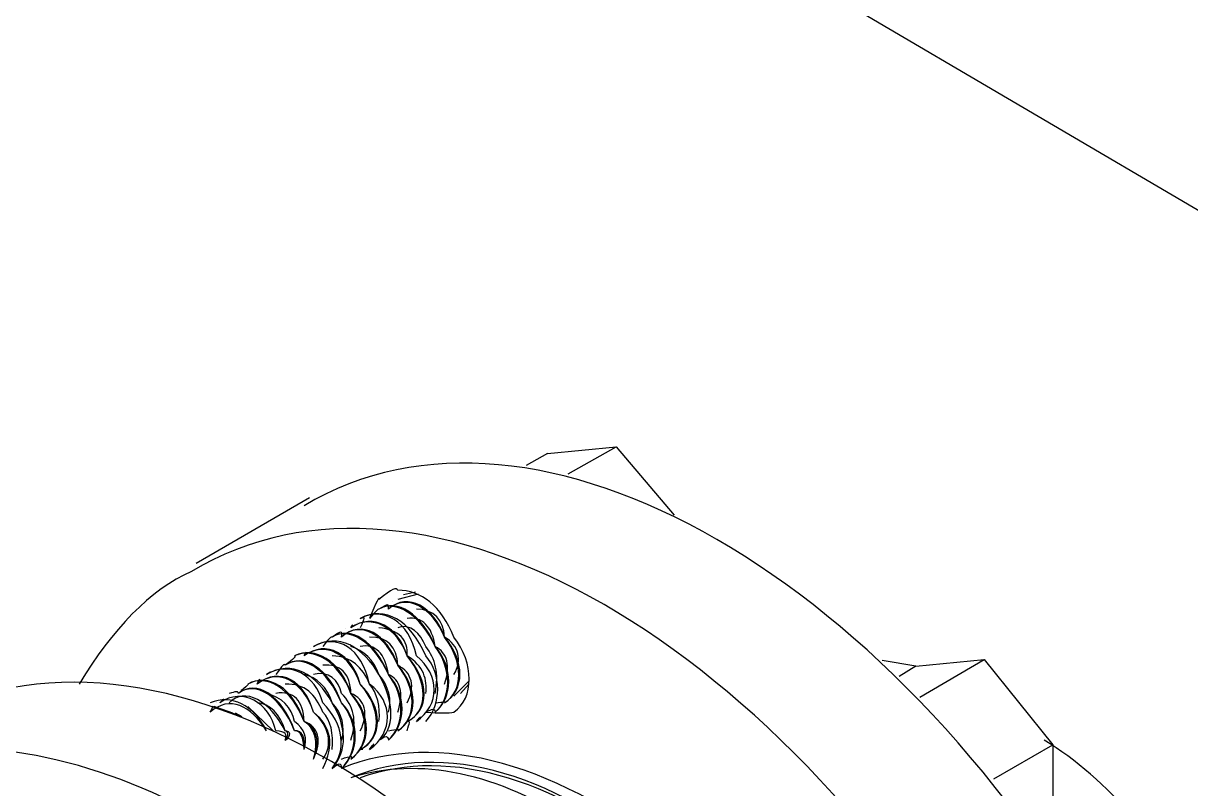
# Model space of a CAD drawing. Header units: inches. Extents: x 0.3 to 33.8, y 15.5 to 37.1.
# Drawn here: x 27.623 to 28.266, y 26.135 to 26.556 of the extents above; entities that cross this region are included whole.
import ezdxf

# ---------------------------------------------------------------- set-up
doc = ezdxf.new("R2010")
doc.units = ezdxf.units.IN
doc.header["$MEASUREMENT"] = 0

# ---------------------------------------------------------------- blocks, each defined once
blk = doc.blocks.new('60298_1')
at = {"color": 21, "transparency": 33554687}
blk.add_lwpolyline([(27.45535, 26.35695), (27.55966, 26.87026), (31.34235, 24.65074), (31.52258, 24.65074)], dxfattribs=at)
at = {"transparency": 33554687}
for points in [[(27.91185, 26.31925), (27.89998, 26.31253)], [(27.91185, 26.31925), (27.94955, 26.32287)], [(27.92322, 26.30789), (27.94955, 26.32287)], [(27.94955, 26.32287), (27.98157, 26.28517)], [(27.7182, 26.25883), (27.78069, 26.29498)], [(27.84059, 26.24179), (27.82923, 26.23869)], [(27.83904, 26.24282), (27.83233, 26.24127)], [(27.83233, 26.24127), (27.83233, 26.24127)], [(27.83697, 26.24385), (27.83697, 26.24385)], [(27.81993, 26.23404), (27.81993, 26.23404)], [(27.82613, 26.23766), (27.82613, 26.23766)], [(27.81322, 26.23043), (27.81322, 26.23043)], [(27.80031, 26.22268), (27.80031, 26.22268)], [(27.80702, 26.2263), (27.80702, 26.2263)], [(27.7874, 26.21545), (27.7874, 26.21545)], [(27.79411, 26.21907), (27.79411, 26.21907)], [(27.77449, 26.20771), (27.77449, 26.20771)], [(27.7812, 26.21184), (27.7812, 26.21184)], [(27.76829, 26.20409), (27.76829, 26.20409)], [(28.1148, 26.20203), (28.09621, 26.20512)], [(28.1148, 26.20203), (28.10551, 26.19635)], [(28.1148, 26.20203), (28.1525, 26.20564)], [(28.11687, 26.18499), (28.1525, 26.20564)], [(28.1525, 26.20564), (28.1902, 26.15865)], [(27.75538, 26.19686), (27.75538, 26.19686)], [(27.76158, 26.20048), (27.76158, 26.20048)], [(27.74247, 26.18911), (27.74247, 26.18911)], [(27.74867, 26.19325), (27.74867, 26.19325)], [(27.86021, 26.1855), (27.86847, 26.19376)], [(27.86383, 26.18705), (27.86847, 26.19221)], [(27.86641, 26.18911), (27.86641, 26.18911)], [(27.72956, 26.18189), (27.72956, 26.18189)], [(27.73627, 26.1855), (27.73627, 26.1855)], [(27.85763, 26.18343), (27.85763, 26.18343)], [(27.86383, 26.18705), (27.86383, 26.18705)], [(27.74195, 26.17466), (27.72801, 26.17982)], [(27.73834, 26.1762), (27.72956, 26.1793)], [(27.7435, 26.17414), (27.73989, 26.1762)], [(27.76055, 26.16639), (27.7466, 26.17982)], [(27.84472, 26.1762), (27.84472, 26.1762)], [(27.85092, 26.17982), (27.85092, 26.17982)], [(27.83801, 26.17208), (27.83801, 26.17208)], [(27.8251, 26.16484), (27.8251, 26.16484)], [(27.83181, 26.16846), (27.83181, 26.16846)], [(27.81219, 26.15761), (27.81219, 26.15761)], [(27.8189, 26.16123), (27.8189, 26.16123)], [(28.15766, 26.14006), (28.1902, 26.15865)], [(28.1902, 26.15865), (28.1902, 26.10855)], [(27.79928, 26.14987), (27.79928, 26.14987)], [(27.80599, 26.15348), (27.80599, 26.15348)]]:
    blk.add_lwpolyline(points, dxfattribs=at)
for points, knots in [([(28.29916, 25.87204), (28.28434, 25.92964), (28.26087, 25.98375), (28.22686, 26.03213), (28.10686, 26.2505), (27.90513, 26.36697), (27.77759, 26.29033)], [0, 0, 0, 0, 1, 1, 1, 2, 2, 2, 2]), ([(28.0771, 25.45375), (28.11371, 25.45693), (28.14353, 25.46404), (28.16489, 25.47441), (28.29357, 25.55067), (28.29357, 25.78361), (28.16489, 25.99598), (28.04473, 26.21463), (27.843, 26.3311), (27.71562, 26.25418), (27.69295, 26.24446), (27.67188, 26.2222), (27.65365, 26.19221)], [0, 0, 0, 0, 1, 1, 1, 2, 2, 2, 3, 3, 3, 4, 4, 4, 4]), ([(27.82923, 26.24385), (27.82888, 26.24546), (27.82595, 26.2449), (27.8189, 26.23869), (27.81968, 26.24128), (27.81712, 26.23712), (27.81373, 26.22836)], [0, 0, 0, 0, 1, 1, 1, 2, 2, 2, 2]), ([(27.84472, 26.17672), (27.85235, 26.1761), (27.85723, 26.17624), (27.86021, 26.17672), (27.8714, 26.18442), (27.8714, 26.20384), (27.86021, 26.21804), (27.85344, 26.23495), (27.84202, 26.24416), (27.82923, 26.24385)], [0, 0, 0, 0, 1, 1, 1, 2, 2, 2, 3, 3, 3, 3]), ([(27.84472, 26.17672), (27.84847, 26.17861), (27.84949, 26.179), (27.84988, 26.17672), (27.85908, 26.18453), (27.85908, 26.20071), (27.84988, 26.21287), (27.8418, 26.23065), (27.82779, 26.23873), (27.8189, 26.23353), (27.8182, 26.2332), (27.81735, 26.23251), (27.81373, 26.22836)], [0, 0, 0, 0, 1, 1, 1, 2, 2, 2, 3, 3, 3, 4, 4, 4, 4]), ([(27.84988, 26.18189), (27.8549, 26.18232), (27.85593, 26.18272), (27.85505, 26.18189), (27.86551, 26.18825), (27.86551, 26.20443), (27.85505, 26.21804), (27.84823, 26.23436), (27.83422, 26.24245), (27.82406, 26.23353), (27.82464, 26.23691), (27.82378, 26.23622), (27.8189, 26.23353)], [0, 0, 0, 0, 1, 1, 1, 2, 2, 2, 3, 3, 3, 4, 4, 4, 4]), ([(27.84988, 26.17672), (27.85988, 26.185), (27.85988, 26.20118), (27.84988, 26.21287), (27.8426, 26.23111), (27.82859, 26.2392), (27.8189, 26.23353)], [0, 0, 0, 0, 1, 1, 1, 2, 2, 2, 2]), ([(27.85505, 26.18189), (27.86632, 26.18872), (27.86632, 26.20489), (27.85505, 26.21804), (27.84904, 26.23482), (27.83503, 26.24291), (27.82406, 26.23353)], [0, 0, 0, 0, 1, 1, 1, 2, 2, 2, 2]), ([(27.86021, 26.19738), (27.86491, 26.20559), (27.86295, 26.21341), (27.85505, 26.21804), (27.85472, 26.22765), (27.84893, 26.23325), (27.83956, 26.23353)], [0, 0, 0, 0, 1, 1, 1, 2, 2, 2, 2]), ([(27.83439, 26.17156), (27.84701, 26.17757), (27.84701, 26.19374), (27.83439, 26.20771), (27.82973, 26.22367), (27.81572, 26.23176), (27.80341, 26.2232)], [0, 0, 0, 0, 1, 1, 1, 2, 2, 2, 2]), ([(27.84472, 26.17156), (27.85345, 26.18128), (27.85345, 26.19746), (27.84472, 26.20771), (27.83617, 26.22739), (27.82216, 26.23548), (27.80857, 26.22836)], [0, 0, 0, 0, 1, 1, 1, 2, 2, 2, 2]), ([(27.83956, 26.17156), (27.84203, 26.17489), (27.84306, 26.17529), (27.83956, 26.17156), (27.85264, 26.18082), (27.85264, 26.19699), (27.83956, 26.20771), (27.83536, 26.22693), (27.82135, 26.23502), (27.80857, 26.22836), (27.81177, 26.22948), (27.81091, 26.22879), (27.80857, 26.2232)], [0, 0, 0, 0, 1, 1, 1, 2, 2, 2, 3, 3, 3, 4, 4, 4, 4]), ([(27.85505, 26.19221), (27.85847, 26.20187), (27.85651, 26.20969), (27.84988, 26.21287), (27.84829, 26.22393), (27.8425, 26.22953), (27.83439, 26.22836)], [0, 0, 0, 0, 1, 1, 1, 2, 2, 2, 2]), ([(27.82406, 26.16639), (27.82916, 26.16746), (27.83018, 26.16785), (27.82923, 26.16639), (27.83977, 26.17339), (27.83977, 26.18956), (27.82923, 26.20254), (27.82249, 26.2195), (27.80848, 26.22758), (27.79824, 26.21804), (27.7989, 26.22205), (27.79804, 26.22136), (27.79308, 26.21804)], [0, 0, 0, 0, 1, 1, 1, 2, 2, 2, 3, 3, 3, 4, 4, 4, 4]), ([(27.82406, 26.16123), (27.83414, 26.17013), (27.83414, 26.18631), (27.82406, 26.19738), (27.81686, 26.21624), (27.80284, 26.22433), (27.79308, 26.21804)], [0, 0, 0, 0, 1, 1, 1, 2, 2, 2, 2]), ([(27.82923, 26.16639), (27.84058, 26.17385), (27.84058, 26.19003), (27.82923, 26.20254), (27.82329, 26.21996), (27.80928, 26.22805), (27.79824, 26.21804)], [0, 0, 0, 0, 1, 1, 1, 2, 2, 2, 2]), ([(27.83439, 26.16639), (27.8356, 26.17117), (27.83662, 26.17157), (27.83439, 26.17156), (27.84621, 26.1771), (27.84621, 26.19328), (27.83439, 26.20771), (27.82892, 26.22321), (27.81492, 26.2313), (27.80341, 26.2232), (27.80533, 26.22576), (27.80447, 26.22507), (27.80341, 26.2232)], [0, 0, 0, 0, 1, 1, 1, 2, 2, 2, 3, 3, 3, 4, 4, 4, 4]), ([(27.84472, 26.18705), (27.84559, 26.19444), (27.84364, 26.20226), (27.83439, 26.20771), (27.83541, 26.2165), (27.82962, 26.2221), (27.8189, 26.2232)], [0, 0, 0, 0, 1, 1, 1, 2, 2, 2, 2]), ([(27.84988, 26.18705), (27.85203, 26.19816), (27.85007, 26.20598), (27.84472, 26.21287), (27.84185, 26.22021), (27.83606, 26.22582), (27.82923, 26.2232)], [0, 0, 0, 0, 1, 1, 1, 2, 2, 2, 2]), ([(27.8189, 26.16123), (27.8277, 26.16642), (27.8277, 26.18259), (27.8189, 26.19738), (27.81042, 26.21252), (27.79641, 26.22061), (27.78275, 26.21287)], [0, 0, 0, 0, 1, 1, 1, 2, 2, 2, 2]), ([(27.81373, 26.15607), (27.81628, 26.16003), (27.81731, 26.16042), (27.81373, 26.15607), (27.8269, 26.16595), (27.8269, 26.18213), (27.81373, 26.19221), (27.80962, 26.21206), (27.79561, 26.22015), (27.78275, 26.21287), (27.78602, 26.21462), (27.78516, 26.21393), (27.78275, 26.21287)], [0, 0, 0, 0, 1, 1, 1, 2, 2, 2, 3, 3, 3, 4, 4, 4, 4]), ([(27.8189, 26.16123), (27.82272, 26.16374), (27.82375, 26.16414), (27.82406, 26.16123), (27.83333, 26.16967), (27.83333, 26.18585), (27.82406, 26.19738), (27.81605, 26.21578), (27.80204, 26.22387), (27.79308, 26.21804), (27.79246, 26.21833), (27.7916, 26.21764), (27.78791, 26.21287)], [0, 0, 0, 0, 1, 1, 1, 2, 2, 2, 3, 3, 3, 4, 4, 4, 4]), ([(27.83439, 26.18189), (27.83916, 26.19072), (27.8372, 26.19854), (27.82923, 26.20254), (27.82898, 26.21278), (27.82318, 26.21838), (27.81373, 26.21804)], [0, 0, 0, 0, 1, 1, 1, 2, 2, 2, 2]), ([(27.79824, 26.1509), (27.80341, 26.15259), (27.80444, 26.15299), (27.80341, 26.1509), (27.81402, 26.15852), (27.81402, 26.1747), (27.80341, 26.18705), (27.79674, 26.20463), (27.78273, 26.21272), (27.77242, 26.20771), (27.77315, 26.20718), (27.77229, 26.20649), (27.76726, 26.20254)], [0, 0, 0, 0, 1, 1, 1, 2, 2, 2, 3, 3, 3, 4, 4, 4, 4]), ([(27.80341, 26.1509), (27.81483, 26.15899), (27.81483, 26.17516), (27.80341, 26.18705), (27.79755, 26.20509), (27.78354, 26.21318), (27.77242, 26.20771)], [0, 0, 0, 0, 1, 1, 1, 2, 2, 2, 2]), ([(27.80857, 26.15607), (27.82126, 26.1627), (27.82126, 26.17888), (27.80857, 26.19221), (27.80398, 26.20881), (27.78997, 26.2169), (27.77759, 26.20771)], [0, 0, 0, 0, 1, 1, 1, 2, 2, 2, 2]), ([(27.80857, 26.15607), (27.80985, 26.15631), (27.81088, 26.1567), (27.80857, 26.15607), (27.82046, 26.16224), (27.82046, 26.17841), (27.80857, 26.19221), (27.80318, 26.20835), (27.78917, 26.21644), (27.77759, 26.20771), (27.77958, 26.2109), (27.77873, 26.21021), (27.77759, 26.20771)], [0, 0, 0, 0, 1, 1, 1, 2, 2, 2, 3, 3, 3, 4, 4, 4, 4]), ([(27.8189, 26.17156), (27.81985, 26.17957), (27.81789, 26.1874), (27.81373, 26.19221), (27.80967, 26.20163), (27.80388, 26.20724), (27.79308, 26.20771)], [0, 0, 0, 0, 1, 1, 1, 2, 2, 2, 2]), ([(27.82406, 26.17672), (27.82628, 26.18329), (27.82433, 26.19111), (27.8189, 26.19738), (27.81611, 26.20535), (27.81031, 26.21095), (27.80341, 26.21287)], [0, 0, 0, 0, 1, 1, 1, 2, 2, 2, 2]), ([(27.82923, 26.17672), (27.83272, 26.18701), (27.83076, 26.19483), (27.82406, 26.19738), (27.82255, 26.20907), (27.81675, 26.21467), (27.80857, 26.21287)], [0, 0, 0, 0, 1, 1, 1, 2, 2, 2, 2]), ([(27.79308, 26.14574), (27.80194, 26.15529), (27.80086, 26.16962), (27.79308, 26.18189), (27.78467, 26.19766), (27.77066, 26.20575), (27.75693, 26.19738)], [0, 0, 0, 0, 1, 1, 1, 2, 2, 2, 2]), ([(27.79308, 26.14574), (27.79698, 26.14888), (27.79801, 26.14928), (27.79824, 26.14574), (27.80759, 26.15481), (27.80759, 26.17098), (27.79824, 26.18189), (27.79031, 26.20092), (27.7763, 26.209), (27.76726, 26.20254), (27.76671, 26.20347), (27.76586, 26.20278), (27.76209, 26.19738)], [0, 0, 0, 0, 1, 1, 1, 2, 2, 2, 3, 3, 3, 4, 4, 4, 4]), ([(27.79824, 26.14574), (27.80839, 26.15527), (27.80839, 26.17145), (27.79824, 26.18189), (27.79111, 26.20138), (27.7771, 26.20946), (27.76726, 26.20254)], [0, 0, 0, 0, 1, 1, 1, 2, 2, 2, 2]), ([(27.80857, 26.16639), (27.81341, 26.17586), (27.81145, 26.18368), (27.80341, 26.18705), (27.80323, 26.19792), (27.79744, 26.20352), (27.78791, 26.20254)], [0, 0, 0, 0, 1, 1, 1, 2, 2, 2, 2]), ([(27.78791, 26.1509), (27.79377, 26.15856), (27.79156, 26.16902), (27.78275, 26.17672), (27.77743, 26.19348), (27.76342, 26.20157), (27.75177, 26.19221), (27.75384, 26.19604), (27.75298, 26.19534), (27.75177, 26.19221)], [0, 0, 0, 0, 1, 1, 1, 2, 2, 2, 3, 3, 3, 3]), ([(27.78791, 26.14574), (27.79472, 26.15826), (27.79257, 26.16912), (27.78275, 26.17672), (27.77824, 26.19394), (27.76423, 26.20203), (27.75177, 26.19221)], [0, 0, 0, 0, 1, 1, 1, 2, 2, 2, 2]), ([(27.79308, 26.14574), (27.80109, 26.15573), (27.7998, 26.1696), (27.78791, 26.18189), (27.78387, 26.1972), (27.76986, 26.20529), (27.75693, 26.19738), (27.76028, 26.19975), (27.75942, 26.19906), (27.75693, 26.19738)], [0, 0, 0, 0, 1, 1, 1, 2, 2, 2, 3, 3, 3, 3]), ([(27.79824, 26.16123), (27.80054, 26.16843), (27.79858, 26.17624), (27.79308, 26.18189), (27.79036, 26.19049), (27.78457, 26.19609), (27.77759, 26.19738)], [0, 0, 0, 0, 1, 1, 1, 2, 2, 2, 2]), ([(27.80341, 26.16123), (27.80698, 26.17214), (27.80502, 26.17996), (27.79824, 26.18705), (27.7968, 26.1942), (27.791, 26.1998), (27.78275, 26.19738)], [0, 0, 0, 0, 1, 1, 1, 2, 2, 2, 2]), ([(28.01513, 25.39178), (28.14313, 25.46381), (28.14313, 25.69675), (28.01513, 25.90819), (27.89428, 26.12777), (27.69255, 26.24424), (27.56586, 26.17156)], [0, 0, 0, 0, 1, 1, 1, 2, 2, 2, 2]), ([(27.77759, 26.15607), (27.77737, 26.1626), (27.77558, 26.16697), (27.77242, 26.16639), (27.76456, 26.18605), (27.75055, 26.19414), (27.74144, 26.18705), (27.74096, 26.1886), (27.74011, 26.18791), (27.73627, 26.18705)], [0, 0, 0, 0, 1, 1, 1, 2, 2, 2, 3, 3, 3, 3]), ([(27.78275, 26.1509), (27.78583, 26.16071), (27.78353, 26.16805), (27.77759, 26.17156), (27.771, 26.18977), (27.75699, 26.19786), (27.7466, 26.19221), (27.7474, 26.19232), (27.74654, 26.19163), (27.74144, 26.18705)], [0, 0, 0, 0, 1, 1, 1, 2, 2, 2, 3, 3, 3, 3]), ([(27.77759, 26.15607), (27.77846, 26.16237), (27.77657, 26.1671), (27.77242, 26.16639), (27.76537, 26.18651), (27.75136, 26.1946), (27.74144, 26.18705)], [0, 0, 0, 0, 1, 1, 1, 2, 2, 2, 2]), ([(27.78275, 26.1509), (27.78685, 26.16046), (27.78453, 26.16819), (27.77759, 26.17156), (27.7718, 26.19023), (27.75779, 26.19832), (27.7466, 26.19221)], [0, 0, 0, 0, 1, 1, 1, 2, 2, 2, 2]), ([(27.79308, 26.15607), (27.7941, 26.16471), (27.79214, 26.17253), (27.78791, 26.17672), (27.78393, 26.18677), (27.77813, 26.19237), (27.76726, 26.19221)], [0, 0, 0, 0, 1, 1, 1, 2, 2, 2, 2]), ([(27.76726, 26.16123), (27.76831, 26.16455), (27.76757, 26.16597), (27.76209, 26.16639), (27.75812, 26.18233), (27.74411, 26.19042), (27.73111, 26.18189), (27.73453, 26.18489), (27.73367, 26.18419), (27.73111, 26.18189)], [0, 0, 0, 0, 1, 1, 1, 2, 2, 2, 3, 3, 3, 3]), ([(27.76726, 26.16123), (27.76948, 26.16429), (27.76858, 26.16609), (27.76726, 26.16639), (27.75893, 26.1828), (27.74492, 26.19089), (27.73627, 26.18189)], [0, 0, 0, 0, 1, 1, 1, 2, 2, 2, 2]), ([(27.76726, 26.16123), (27.77109, 26.16397), (27.77, 26.16628), (27.76726, 26.16639), (27.76462, 26.17562), (27.75882, 26.18122), (27.75177, 26.18189)], [0, 0, 0, 0, 1, 1, 1, 2, 2, 2, 2]), ([(27.77759, 26.15607), (27.77979, 26.16215), (27.77796, 26.16738), (27.77242, 26.17156), (27.77105, 26.17934), (27.76526, 26.18494), (27.75693, 26.18705)], [0, 0, 0, 0, 1, 1, 1, 2, 2, 2, 2]), ([(27.78275, 26.1509), (27.78767, 26.16099), (27.78571, 26.16881), (27.77759, 26.17156), (27.77749, 26.18305), (27.77169, 26.18866), (27.76209, 26.18705)], [0, 0, 0, 0, 1, 1, 1, 2, 2, 2, 2]), ([(27.75693, 26.16639), (27.74826, 26.18058), (27.73652, 26.18604), (27.72595, 26.17672), (27.72835, 26.18132), (27.72771, 26.18085), (27.72595, 26.17672)], [0, 0, 0, 0, 1, 1, 1, 2, 2, 2, 2]), ([(27.83439, 25.33498), (27.88193, 25.33052), (27.92283, 25.33662), (27.95316, 25.35563), (28.081, 25.42794), (28.081, 25.66088), (27.95316, 25.87204), (27.86545, 26.03421), (27.72841, 26.14481), (27.60717, 26.15607)], [0, 0, 0, 0, 1, 1, 1, 2, 2, 2, 3, 3, 3, 3]), ([(28.31981, 25.92885), (28.31738, 25.97191), (28.30121, 26.01822), (28.27334, 26.05795), (28.25206, 26.10336), (28.22056, 26.1401), (28.18555, 26.16123)], [0, 0, 0, 0, 1, 1, 1, 2, 2, 2, 2])]:
    blk.add_open_spline(points, degree=3, knots=knots, dxfattribs=at)
for points in [[(27.75693, 26.16639), (27.74991, 26.1806), (27.73761, 26.18667), (27.72595, 26.18189)], [(27.98415, 26.0941), (27.9199, 26.14858), (27.85131, 26.1673), (27.79824, 26.14574)], [(27.97899, 26.08893), (27.9191, 26.14305), (27.85404, 26.16171), (27.80341, 26.14057)], [(27.92734, 26.11475), (27.88519, 26.14308), (27.8409, 26.15253), (27.80341, 26.14057)], [(27.97899, 26.08893), (27.92012, 26.13921), (27.85834, 26.15855), (27.80857, 26.14057)]]:
    blk.add_open_spline(points, degree=3, dxfattribs=at)

msp = doc.modelspace()

# ---------------------------------------------------------------- block references
msp.add_blockref('60298_1', (0, 0))

doc.saveas('drawing.dxf')
